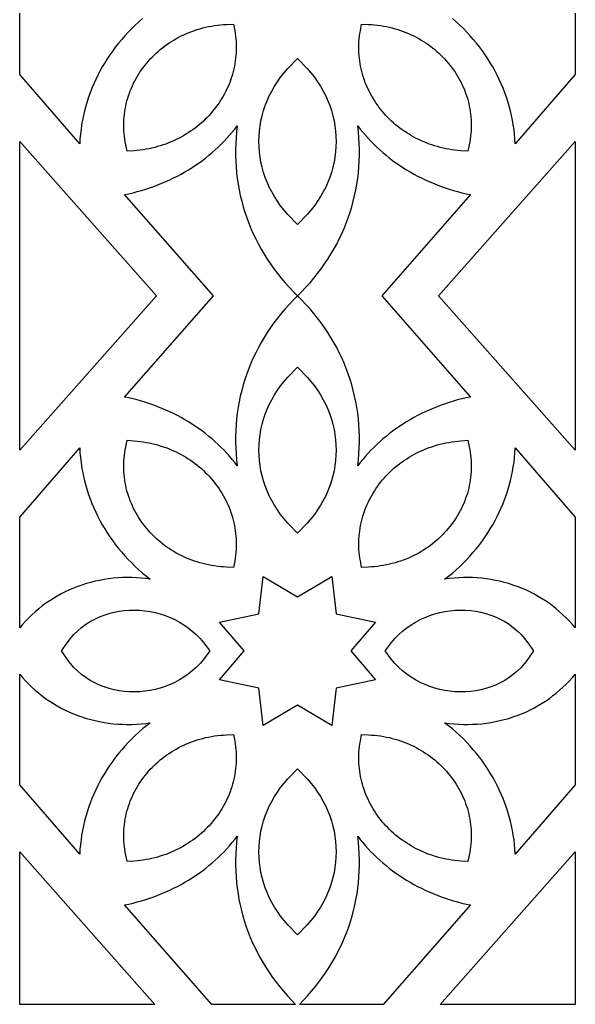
# Model space of a CAD drawing. Extents: x -627 to -557, y -402 to 403.
# Drawn here: x -627.2 to -557.2, y -402.5 to -278.4 of the extents above; entities that cross this region are included whole.
import ezdxf

# ---------------------------------------------------------------- set-up
doc = ezdxf.new("R2010")
doc.units = 0
doc.layers.add('LAYER_1', color=18, linetype='CONTINUOUS')

msp = doc.modelspace()

# ---------------------------------------------------------------- linework, layer by layer
at = {"layer": 'LAYER_1'}
for points in [[(-611.71, -278.27), (-612.18, -278.68), (-612.64, -279.1), (-613.08, -279.53), (-613.51, -279.97), (-613.93, -280.42), (-614.34, -280.89), (-614.73, -281.35), (-615.11, -281.83), (-615.47, -282.32), (-615.82, -282.82), (-616.16, -283.32), (-616.48, -283.83), (-616.78, -284.35), (-617.07, -284.87), (-617.35, -285.41), (-617.61, -285.95), (-617.86, -286.49), (-618.09, -287.04), (-618.31, -287.6), (-618.51, -288.16), (-618.69, -288.73), (-618.86, -289.3), (-619.01, -289.88), (-619.15, -290.46), (-619.27, -291.05), (-619.38, -291.64), (-619.46, -292.23), (-619.53, -292.82), (-619.59, -293.42), (-619.63, -294.03), (-627.18, -285.3), (-627.19, -271.35)], [(-557.19, -271.35), (-557.19, -285.3), (-564.75, -294.03), (-564.79, -293.42), (-564.84, -292.82), (-564.91, -292.23), (-565, -291.64), (-565.1, -291.05), (-565.22, -290.46), (-565.36, -289.88), (-565.51, -289.3), (-565.68, -288.73), (-565.87, -288.16), (-566.07, -287.6), (-566.28, -287.04), (-566.52, -286.49), (-566.76, -285.95), (-567.02, -285.41), (-567.3, -284.87), (-567.59, -284.35), (-567.9, -283.83), (-568.22, -283.32), (-568.55, -282.82), (-568.9, -282.32), (-569.27, -281.83), (-569.65, -281.35), (-570.04, -280.89), (-570.44, -280.42), (-570.86, -279.97), (-571.29, -279.53), (-571.74, -279.1), (-572.2, -278.68), (-572.67, -278.27)]]:
    msp.add_lwpolyline(points, dxfattribs=at)
for points in [[(-613.81, -294.16), (-613.88, -293.81), (-613.94, -293.45), (-613.99, -293.1), (-614.02, -292.74), (-614.05, -292.39), (-614.07, -292.04), (-614.07, -291.69), (-614.07, -291.34), (-614.05, -290.99), (-614.03, -290.65), (-613.99, -290.31), (-613.95, -289.97), (-613.89, -289.63), (-613.83, -289.29), (-613.76, -288.96), (-613.67, -288.63), (-613.58, -288.31), (-613.48, -287.98), (-613.37, -287.66), (-613.25, -287.35), (-613.12, -287.03), (-612.99, -286.72), (-612.84, -286.42), (-612.69, -286.12), (-612.53, -285.82), (-612.36, -285.53), (-612.18, -285.24), (-612, -284.95), (-611.8, -284.67), (-611.6, -284.4), (-611.4, -284.13), (-611.18, -283.87), (-610.96, -283.61), (-610.73, -283.35), (-610.49, -283.11), (-610.25, -282.86), (-610, -282.63), (-609.74, -282.4), (-609.48, -282.17), (-609.21, -281.96), (-608.93, -281.74), (-608.65, -281.54), (-608.36, -281.34), (-608.07, -281.15), (-607.77, -280.97), (-607.46, -280.79), (-607.15, -280.62), (-606.84, -280.46), (-606.51, -280.3), (-606.19, -280.16), (-605.85, -280.02), (-605.52, -279.89), (-605.18, -279.77), (-604.83, -279.65), (-604.48, -279.55), (-604.12, -279.45), (-603.76, -279.36), (-603.4, -279.28), (-603.03, -279.21), (-602.66, -279.15), (-602.28, -279.1), (-601.9, -279.06), (-601.52, -279.03), (-601.13, -279.01), (-600.25, -278.97), (-600.1, -279.79), (-600.04, -280.14), (-600, -280.49), (-599.96, -280.85), (-599.93, -281.2), (-599.92, -281.54), (-599.91, -281.89), (-599.92, -282.24), (-599.93, -282.58), (-599.95, -282.92), (-599.99, -283.26), (-600.03, -283.6), (-600.08, -283.93), (-600.14, -284.27), (-600.21, -284.6), (-600.29, -284.92), (-600.37, -285.25), (-600.47, -285.57), (-600.57, -285.89), (-600.69, -286.2), (-600.81, -286.52), (-600.94, -286.83), (-601.08, -287.13), (-601.22, -287.43), (-601.38, -287.73), (-601.54, -288.02), (-601.71, -288.31), (-601.88, -288.6), (-602.07, -288.88), (-602.26, -289.15), (-602.46, -289.43), (-602.67, -289.69), (-602.88, -289.95), (-603.1, -290.21), (-603.33, -290.46), (-603.56, -290.71), (-603.8, -290.95), (-604.05, -291.18), (-604.3, -291.41), (-604.56, -291.64), (-604.82, -291.85), (-605.1, -292.06), (-605.37, -292.27), (-605.66, -292.47), (-605.95, -292.66), (-606.24, -292.84), (-606.54, -293.02), (-606.85, -293.19), (-607.16, -293.36), (-607.47, -293.52), (-607.79, -293.67), (-608.12, -293.81), (-608.45, -293.94), (-608.79, -294.07), (-609.13, -294.19), (-609.47, -294.3), (-609.82, -294.4), (-610.17, -294.5), (-610.53, -294.58), (-610.89, -294.66), (-611.25, -294.73), (-611.62, -294.79), (-612, -294.84), (-612.37, -294.88), (-612.75, -294.92), (-613.64, -294.98)], [(-571.62, -294.92), (-572, -294.88), (-572.38, -294.84), (-572.75, -294.79), (-573.12, -294.73), (-573.49, -294.66), (-573.85, -294.58), (-574.2, -294.5), (-574.56, -294.4), (-574.91, -294.3), (-575.25, -294.19), (-575.59, -294.07), (-575.92, -293.94), (-576.26, -293.81), (-576.58, -293.67), (-576.9, -293.52), (-577.22, -293.36), (-577.53, -293.19), (-577.83, -293.02), (-578.13, -292.84), (-578.43, -292.66), (-578.72, -292.47), (-579, -292.27), (-579.28, -292.06), (-579.55, -291.85), (-579.82, -291.64), (-580.08, -291.41), (-580.33, -291.18), (-580.58, -290.95), (-580.82, -290.71), (-581.05, -290.46), (-581.28, -290.21), (-581.5, -289.95), (-581.71, -289.69), (-581.92, -289.43), (-582.11, -289.15), (-582.31, -288.88), (-582.49, -288.6), (-582.67, -288.31), (-582.84, -288.02), (-583, -287.73), (-583.15, -287.43), (-583.3, -287.13), (-583.44, -286.83), (-583.57, -286.52), (-583.69, -286.2), (-583.8, -285.89), (-583.9, -285.57), (-584, -285.25), (-584.09, -284.92), (-584.17, -284.6), (-584.24, -284.27), (-584.3, -283.93), (-584.35, -283.6), (-584.39, -283.26), (-584.42, -282.92), (-584.45, -282.58), (-584.46, -282.24), (-584.46, -281.89), (-584.46, -281.54), (-584.44, -281.2), (-584.41, -280.85), (-584.38, -280.49), (-584.33, -280.14), (-584.27, -279.79), (-584.13, -278.97), (-583.24, -279.01), (-582.85, -279.03), (-582.47, -279.06), (-582.09, -279.1), (-581.72, -279.15), (-581.34, -279.21), (-580.98, -279.28), (-580.61, -279.36), (-580.25, -279.45), (-579.9, -279.55), (-579.55, -279.65), (-579.2, -279.77), (-578.86, -279.89), (-578.52, -280.02), (-578.19, -280.16), (-577.86, -280.3), (-577.54, -280.46), (-577.22, -280.62), (-576.91, -280.79), (-576.61, -280.97), (-576.31, -281.15), (-576.01, -281.34), (-575.72, -281.54), (-575.44, -281.74), (-575.17, -281.96), (-574.9, -282.17), (-574.63, -282.4), (-574.38, -282.63), (-574.13, -282.86), (-573.88, -283.11), (-573.65, -283.35), (-573.42, -283.61), (-573.19, -283.87), (-572.98, -284.13), (-572.77, -284.4), (-572.57, -284.67), (-572.38, -284.95), (-572.19, -285.24), (-572.02, -285.53), (-571.85, -285.82), (-571.69, -286.12), (-571.53, -286.42), (-571.39, -286.72), (-571.25, -287.03), (-571.12, -287.35), (-571.01, -287.66), (-570.9, -287.98), (-570.79, -288.31), (-570.7, -288.63), (-570.62, -288.96), (-570.55, -289.29), (-570.48, -289.63), (-570.43, -289.97), (-570.38, -290.31), (-570.35, -290.65), (-570.32, -290.99), (-570.31, -291.34), (-570.3, -291.69), (-570.31, -292.04), (-570.32, -292.39), (-570.35, -292.74), (-570.39, -293.1), (-570.44, -293.45), (-570.49, -293.81), (-570.56, -294.16), (-570.74, -294.98)], [(-597.03, -293.1), (-596.99, -292.44), (-596.9, -291.79), (-596.79, -291.15), (-596.65, -290.5), (-596.47, -289.86), (-596.26, -289.23), (-596.02, -288.61), (-595.74, -288), (-595.43, -287.39), (-595.1, -286.8), (-594.72, -286.22), (-594.32, -285.65), (-593.88, -285.1), (-593.41, -284.56), (-592.19, -283.29), (-590.96, -284.56), (-590.49, -285.1), (-590.06, -285.65), (-589.65, -286.22), (-589.28, -286.8), (-588.94, -287.39), (-588.63, -288), (-588.36, -288.61), (-588.12, -289.23), (-587.91, -289.86), (-587.73, -290.5), (-587.58, -291.15), (-587.47, -291.79), (-587.39, -292.44), (-587.34, -293.1), (-587.32, -293.75), (-587.34, -294.41), (-587.39, -295.06), (-587.47, -295.71), (-587.58, -296.36), (-587.73, -297), (-587.91, -297.64), (-588.12, -298.27), (-588.36, -298.89), (-588.63, -299.51), (-588.94, -300.11), (-589.28, -300.7), (-589.65, -301.28), (-590.06, -301.85), (-590.49, -302.4), (-590.96, -302.94), (-592.19, -304.21), (-593.41, -302.94), (-593.88, -302.4), (-594.32, -301.85), (-594.72, -301.28), (-595.09, -300.7), (-595.43, -300.11), (-595.74, -299.51), (-596.02, -298.89), (-596.26, -298.27), (-596.47, -297.64), (-596.65, -297), (-596.79, -296.36), (-596.9, -295.71), (-596.99, -295.06), (-597.03, -294.41), (-597.05, -293.75)], [(-613.99, -300.44), (-613.44, -300.33), (-612.9, -300.2), (-612.37, -300.07), (-611.84, -299.92), (-611.31, -299.76), (-610.79, -299.59), (-610.28, -299.41), (-609.77, -299.22), (-609.27, -299.02), (-608.77, -298.81), (-608.28, -298.58), (-607.79, -298.35), (-607.31, -298.1), (-606.84, -297.85), (-606.38, -297.59), (-605.92, -297.32), (-605.47, -297.03), (-605.03, -296.74), (-604.59, -296.44), (-604.17, -296.13), (-603.75, -295.81), (-603.34, -295.49), (-602.94, -295.15), (-602.55, -294.81), (-602.17, -294.46), (-601.8, -294.1), (-601.44, -293.73), (-601.08, -293.35), (-600.74, -292.97), (-600.41, -292.58), (-600.09, -292.19), (-599.78, -291.78), (-599.86, -292.53), (-599.93, -293.28), (-599.97, -294.02), (-599.99, -294.76), (-599.99, -295.5), (-599.97, -296.24), (-599.93, -296.97), (-599.86, -297.7), (-599.77, -298.42), (-599.67, -299.14), (-599.54, -299.86), (-599.39, -300.57), (-599.22, -301.27), (-599.03, -301.97), (-598.82, -302.67), (-598.58, -303.35), (-598.33, -304.03), (-598.06, -304.7), (-597.77, -305.37), (-597.45, -306.03), (-597.12, -306.67), (-596.77, -307.32), (-596.4, -307.95), (-596.01, -308.57), (-595.6, -309.18), (-595.17, -309.79), (-594.72, -310.38), (-594.25, -310.97), (-593.76, -311.54), (-593.25, -312.1), (-592.73, -312.65), (-592.19, -313.19), (-591.64, -312.65), (-591.12, -312.1), (-590.61, -311.54), (-590.13, -310.97), (-589.66, -310.38), (-589.21, -309.79), (-588.78, -309.18), (-588.37, -308.57), (-587.98, -307.95), (-587.61, -307.32), (-587.25, -306.67), (-586.92, -306.03), (-586.61, -305.37), (-586.32, -304.7), (-586.04, -304.03), (-585.79, -303.35), (-585.56, -302.67), (-585.35, -301.97), (-585.16, -301.27), (-584.99, -300.57), (-584.84, -299.86), (-584.71, -299.14), (-584.6, -298.42), (-584.51, -297.7), (-584.45, -296.97), (-584.4, -296.24), (-584.38, -295.5), (-584.38, -294.76), (-584.4, -294.02), (-584.45, -293.28), (-584.51, -292.53), (-584.6, -291.78), (-584.29, -292.19), (-583.97, -292.58), (-583.63, -292.97), (-583.29, -293.35), (-582.94, -293.73), (-582.58, -294.1), (-582.21, -294.46), (-581.82, -294.81), (-581.43, -295.15), (-581.03, -295.49), (-580.62, -295.81), (-580.21, -296.13), (-579.78, -296.44), (-579.35, -296.74), (-578.9, -297.03), (-578.45, -297.32), (-578, -297.59), (-577.53, -297.85), (-577.06, -298.1), (-576.58, -298.35), (-576.1, -298.58), (-575.61, -298.81), (-575.11, -299.02), (-574.61, -299.22), (-574.1, -299.41), (-573.58, -299.59), (-573.06, -299.76), (-572.54, -299.92), (-572.01, -300.07), (-571.47, -300.2), (-570.93, -300.33), (-570.39, -300.44), (-581.58, -313.19), (-570.39, -325.95), (-570.93, -326.06), (-571.47, -326.18), (-572.01, -326.32), (-572.54, -326.46), (-573.06, -326.62), (-573.58, -326.79), (-574.1, -326.97), (-574.61, -327.16), (-575.11, -327.37), (-575.61, -327.58), (-576.1, -327.8), (-576.58, -328.04), (-577.06, -328.28), (-577.53, -328.53), (-578, -328.8), (-578.45, -329.07), (-578.9, -329.35), (-579.35, -329.64), (-579.78, -329.94), (-580.21, -330.25), (-580.62, -330.57), (-581.03, -330.9), (-581.43, -331.23), (-581.82, -331.58), (-582.21, -331.93), (-582.58, -332.29), (-582.94, -332.66), (-583.29, -333.03), (-583.63, -333.41), (-583.97, -333.8), (-584.29, -334.2), (-584.6, -334.6), (-584.51, -333.85), (-584.45, -333.11), (-584.4, -332.36), (-584.38, -331.62), (-584.38, -330.88), (-584.4, -330.15), (-584.45, -329.41), (-584.51, -328.69), (-584.6, -327.96), (-584.71, -327.24), (-584.84, -326.53), (-584.99, -325.82), (-585.16, -325.11), (-585.35, -324.41), (-585.56, -323.72), (-585.79, -323.03), (-586.04, -322.35), (-586.32, -321.68), (-586.61, -321.02), (-586.92, -320.36), (-587.25, -319.71), (-587.61, -319.07), (-587.98, -318.44), (-588.37, -317.82), (-588.78, -317.2), (-589.21, -316.6), (-589.66, -316), (-590.13, -315.42), (-590.61, -314.85), (-591.12, -314.28), (-591.64, -313.73), (-592.19, -313.19), (-592.73, -313.73), (-593.25, -314.28), (-593.76, -314.85), (-594.25, -315.42), (-594.72, -316), (-595.17, -316.6), (-595.6, -317.2), (-596.01, -317.82), (-596.4, -318.44), (-596.77, -319.07), (-597.12, -319.71), (-597.45, -320.36), (-597.77, -321.02), (-598.06, -321.68), (-598.33, -322.35), (-598.58, -323.03), (-598.82, -323.72), (-599.03, -324.41), (-599.22, -325.11), (-599.39, -325.82), (-599.54, -326.53), (-599.67, -327.24), (-599.77, -327.96), (-599.86, -328.69), (-599.93, -329.41), (-599.97, -330.15), (-599.99, -330.88), (-599.99, -331.62), (-599.97, -332.36), (-599.93, -333.11), (-599.86, -333.85), (-599.78, -334.6), (-600.09, -334.2), (-600.41, -333.8), (-600.74, -333.41), (-601.08, -333.03), (-601.44, -332.66), (-601.8, -332.29), (-602.17, -331.93), (-602.55, -331.58), (-602.94, -331.23), (-603.34, -330.9), (-603.75, -330.57), (-604.17, -330.25), (-604.59, -329.94), (-605.03, -329.64), (-605.47, -329.35), (-605.92, -329.07), (-606.38, -328.8), (-606.84, -328.53), (-607.31, -328.28), (-607.79, -328.04), (-608.28, -327.8), (-608.77, -327.58), (-609.27, -327.37), (-609.77, -327.16), (-610.28, -326.97), (-610.79, -326.79), (-611.31, -326.62), (-611.84, -326.46), (-612.37, -326.32), (-612.9, -326.18), (-613.44, -326.06), (-613.99, -325.95), (-602.79, -313.19)], [(-609.95, -313.19), (-627.18, -332.62), (-627.18, -293.77)], [(-557.19, -293.77), (-557.19, -332.62), (-574.42, -313.19)], [(-597.03, -331.98), (-596.99, -331.33), (-596.9, -330.68), (-596.79, -330.03), (-596.65, -329.38), (-596.47, -328.75), (-596.26, -328.12), (-596.02, -327.49), (-595.74, -326.88), (-595.43, -326.28), (-595.09, -325.68), (-594.72, -325.1), (-594.32, -324.54), (-593.88, -323.98), (-593.41, -323.45), (-592.19, -322.18), (-590.96, -323.45), (-590.49, -323.98), (-590.06, -324.54), (-589.65, -325.1), (-589.28, -325.68), (-588.94, -326.28), (-588.63, -326.88), (-588.36, -327.49), (-588.12, -328.12), (-587.91, -328.75), (-587.73, -329.38), (-587.58, -330.03), (-587.47, -330.68), (-587.39, -331.33), (-587.34, -331.98), (-587.32, -332.63), (-587.34, -333.29), (-587.39, -333.94), (-587.47, -334.59), (-587.58, -335.24), (-587.73, -335.88), (-587.91, -336.52), (-588.12, -337.15), (-588.36, -337.78), (-588.63, -338.39), (-588.94, -338.99), (-589.28, -339.59), (-589.65, -340.17), (-590.06, -340.73), (-590.49, -341.29), (-590.96, -341.82), (-592.19, -343.09), (-593.41, -341.82), (-593.88, -341.29), (-594.32, -340.73), (-594.72, -340.17), (-595.1, -339.59), (-595.43, -338.99), (-595.74, -338.39), (-596.02, -337.78), (-596.26, -337.15), (-596.47, -336.52), (-596.65, -335.88), (-596.79, -335.24), (-596.9, -334.59), (-596.99, -333.94), (-597.03, -333.29), (-597.05, -332.63)], [(-627.18, -341.08), (-619.63, -332.36), (-619.59, -332.96), (-619.53, -333.56), (-619.46, -334.16), (-619.38, -334.75), (-619.27, -335.34), (-619.15, -335.93), (-619.01, -336.51), (-618.86, -337.08), (-618.69, -337.66), (-618.51, -338.22), (-618.31, -338.79), (-618.09, -339.34), (-617.86, -339.89), (-617.61, -340.44), (-617.35, -340.98), (-617.07, -341.51), (-616.78, -342.04), (-616.48, -342.56), (-616.16, -343.07), (-615.82, -343.57), (-615.47, -344.07), (-615.11, -344.55), (-614.73, -345.03), (-614.34, -345.5), (-613.93, -345.96), (-613.51, -346.41), (-613.08, -346.85), (-612.64, -347.29), (-612.18, -347.71), (-611.71, -348.12), (-611.22, -348.52), (-610.73, -348.91), (-611.31, -348.82), (-611.9, -348.76), (-612.49, -348.72), (-613.08, -348.69), (-613.67, -348.69), (-614.25, -348.7), (-614.83, -348.73), (-615.41, -348.78), (-615.99, -348.85), (-616.56, -348.93), (-617.12, -349.04), (-617.69, -349.16), (-618.24, -349.3), (-618.79, -349.45), (-619.34, -349.63), (-619.88, -349.82), (-620.41, -350.03), (-620.93, -350.25), (-621.44, -350.49), (-621.95, -350.75), (-622.45, -351.02), (-622.94, -351.31), (-623.41, -351.61), (-623.88, -351.93), (-624.34, -352.27), (-624.78, -352.62), (-625.22, -352.99), (-625.64, -353.37), (-626.05, -353.76), (-626.44, -354.17), (-626.82, -354.6), (-627.19, -355.04)], [(-601.13, -347.38), (-601.52, -347.36), (-601.9, -347.32), (-602.28, -347.28), (-602.66, -347.23), (-603.03, -347.17), (-603.4, -347.1), (-603.76, -347.02), (-604.12, -346.93), (-604.48, -346.84), (-604.83, -346.73), (-605.18, -346.62), (-605.52, -346.5), (-605.85, -346.37), (-606.19, -346.23), (-606.51, -346.08), (-606.84, -345.93), (-607.15, -345.77), (-607.46, -345.6), (-607.77, -345.42), (-608.07, -345.24), (-608.36, -345.04), (-608.65, -344.85), (-608.93, -344.64), (-609.21, -344.43), (-609.48, -344.21), (-609.74, -343.99), (-610, -343.76), (-610.25, -343.52), (-610.49, -343.28), (-610.73, -343.03), (-610.96, -342.78), (-611.18, -342.52), (-611.4, -342.26), (-611.6, -341.99), (-611.8, -341.71), (-612, -341.43), (-612.18, -341.15), (-612.36, -340.86), (-612.53, -340.57), (-612.69, -340.27), (-612.84, -339.97), (-612.99, -339.66), (-613.12, -339.35), (-613.25, -339.04), (-613.37, -338.72), (-613.48, -338.4), (-613.58, -338.08), (-613.67, -337.75), (-613.76, -337.42), (-613.83, -337.09), (-613.89, -336.76), (-613.95, -336.42), (-613.99, -336.08), (-614.03, -335.74), (-614.05, -335.39), (-614.07, -335.05), (-614.07, -334.7), (-614.07, -334.35), (-614.05, -334), (-614.02, -333.64), (-613.99, -333.29), (-613.94, -332.93), (-613.88, -332.58), (-613.81, -332.22), (-613.64, -331.4), (-612.75, -331.47), (-612.37, -331.5), (-612, -331.55), (-611.62, -331.6), (-611.25, -331.66), (-610.89, -331.73), (-610.53, -331.8), (-610.17, -331.89), (-609.82, -331.98), (-609.47, -332.09), (-609.13, -332.2), (-608.79, -332.32), (-608.45, -332.44), (-608.12, -332.58), (-607.79, -332.72), (-607.47, -332.87), (-607.16, -333.03), (-606.85, -333.19), (-606.54, -333.36), (-606.24, -333.54), (-605.95, -333.73), (-605.66, -333.92), (-605.37, -334.12), (-605.1, -334.32), (-604.82, -334.53), (-604.56, -334.75), (-604.3, -334.97), (-604.05, -335.2), (-603.8, -335.44), (-603.56, -335.68), (-603.33, -335.92), (-603.1, -336.18), (-602.88, -336.43), (-602.67, -336.69), (-602.46, -336.96), (-602.26, -337.23), (-602.07, -337.51), (-601.88, -337.79), (-601.71, -338.07), (-601.54, -338.36), (-601.38, -338.66), (-601.22, -338.95), (-601.08, -339.25), (-600.94, -339.56), (-600.81, -339.87), (-600.69, -340.18), (-600.57, -340.5), (-600.47, -340.81), (-600.37, -341.14), (-600.29, -341.46), (-600.21, -341.79), (-600.14, -342.12), (-600.08, -342.45), (-600.03, -342.79), (-599.99, -343.12), (-599.95, -343.46), (-599.93, -343.81), (-599.92, -344.15), (-599.91, -344.49), (-599.92, -344.84), (-599.93, -345.19), (-599.96, -345.54), (-600, -345.89), (-600.04, -346.24), (-600.1, -346.6), (-600.25, -347.42)], [(-584.27, -346.6), (-584.33, -346.24), (-584.38, -345.89), (-584.41, -345.54), (-584.44, -345.19), (-584.46, -344.84), (-584.46, -344.49), (-584.46, -344.15), (-584.45, -343.81), (-584.42, -343.46), (-584.39, -343.12), (-584.35, -342.79), (-584.3, -342.45), (-584.24, -342.12), (-584.17, -341.79), (-584.09, -341.46), (-584, -341.14), (-583.9, -340.81), (-583.8, -340.5), (-583.69, -340.18), (-583.57, -339.87), (-583.44, -339.56), (-583.3, -339.25), (-583.15, -338.95), (-583, -338.66), (-582.84, -338.36), (-582.67, -338.07), (-582.49, -337.79), (-582.31, -337.51), (-582.11, -337.23), (-581.92, -336.96), (-581.71, -336.69), (-581.5, -336.43), (-581.28, -336.18), (-581.05, -335.92), (-580.82, -335.68), (-580.58, -335.44), (-580.33, -335.2), (-580.08, -334.97), (-579.82, -334.75), (-579.55, -334.53), (-579.28, -334.32), (-579, -334.12), (-578.72, -333.92), (-578.43, -333.73), (-578.13, -333.54), (-577.83, -333.36), (-577.53, -333.19), (-577.22, -333.03), (-576.9, -332.87), (-576.58, -332.72), (-576.26, -332.58), (-575.92, -332.44), (-575.59, -332.32), (-575.25, -332.2), (-574.91, -332.09), (-574.56, -331.98), (-574.2, -331.89), (-573.85, -331.8), (-573.49, -331.73), (-573.12, -331.66), (-572.75, -331.6), (-572.38, -331.55), (-572, -331.5), (-571.62, -331.47), (-570.74, -331.4), (-570.56, -332.22), (-570.49, -332.58), (-570.44, -332.93), (-570.39, -333.29), (-570.35, -333.64), (-570.32, -334), (-570.31, -334.35), (-570.3, -334.7), (-570.31, -335.05), (-570.32, -335.39), (-570.35, -335.74), (-570.38, -336.08), (-570.43, -336.42), (-570.48, -336.76), (-570.55, -337.09), (-570.62, -337.42), (-570.7, -337.75), (-570.79, -338.08), (-570.9, -338.4), (-571.01, -338.72), (-571.12, -339.04), (-571.25, -339.35), (-571.39, -339.66), (-571.53, -339.97), (-571.69, -340.27), (-571.85, -340.57), (-572.02, -340.86), (-572.19, -341.15), (-572.38, -341.43), (-572.57, -341.71), (-572.77, -341.99), (-572.98, -342.26), (-573.19, -342.52), (-573.42, -342.78), (-573.65, -343.03), (-573.88, -343.28), (-574.13, -343.52), (-574.38, -343.76), (-574.63, -343.99), (-574.9, -344.21), (-575.17, -344.43), (-575.44, -344.64), (-575.72, -344.85), (-576.01, -345.04), (-576.31, -345.24), (-576.61, -345.42), (-576.91, -345.6), (-577.22, -345.77), (-577.54, -345.93), (-577.86, -346.08), (-578.19, -346.23), (-578.52, -346.37), (-578.86, -346.5), (-579.2, -346.62), (-579.55, -346.73), (-579.9, -346.84), (-580.25, -346.93), (-580.61, -347.02), (-580.98, -347.1), (-581.34, -347.17), (-581.72, -347.23), (-582.09, -347.28), (-582.47, -347.32), (-582.85, -347.36), (-583.24, -347.38), (-584.13, -347.42)], [(-573.65, -348.91), (-573.15, -348.52), (-572.67, -348.12), (-572.2, -347.71), (-571.74, -347.29), (-571.29, -346.85), (-570.86, -346.41), (-570.44, -345.96), (-570.04, -345.5), (-569.65, -345.03), (-569.27, -344.55), (-568.9, -344.07), (-568.55, -343.57), (-568.22, -343.07), (-567.9, -342.56), (-567.59, -342.04), (-567.3, -341.51), (-567.02, -340.98), (-566.76, -340.44), (-566.52, -339.89), (-566.28, -339.34), (-566.07, -338.79), (-565.87, -338.22), (-565.68, -337.66), (-565.51, -337.08), (-565.36, -336.51), (-565.22, -335.93), (-565.1, -335.34), (-565, -334.75), (-564.91, -334.16), (-564.84, -333.56), (-564.79, -332.96), (-564.75, -332.36), (-557.19, -341.08), (-557.19, -355.04), (-557.55, -354.6), (-557.93, -354.17), (-558.33, -353.76), (-558.74, -353.37), (-559.16, -352.99), (-559.59, -352.62), (-560.04, -352.27), (-560.49, -351.93), (-560.96, -351.61), (-561.44, -351.31), (-561.93, -351.02), (-562.42, -350.75), (-562.93, -350.49), (-563.44, -350.25), (-563.97, -350.03), (-564.5, -349.82), (-565.04, -349.63), (-565.58, -349.45), (-566.13, -349.3), (-566.69, -349.16), (-567.25, -349.04), (-567.82, -348.93), (-568.39, -348.85), (-568.96, -348.78), (-569.54, -348.73), (-570.12, -348.7), (-570.71, -348.69), (-571.29, -348.69), (-571.88, -348.72), (-572.47, -348.76), (-573.06, -348.82)], [(-597.07, -353.26), (-596.53, -348.54), (-592.19, -351.11), (-587.85, -348.54), (-587.3, -353.26), (-582.36, -354.3), (-585.48, -357.94), (-582.36, -361.58), (-587.3, -362.62), (-587.85, -367.34), (-592.19, -364.77), (-596.53, -367.34), (-597.07, -362.62), (-602.02, -361.58), (-598.89, -357.94), (-602.02, -354.3)], [(-621.22, -356.9), (-620.8, -356.36), (-620.36, -355.86), (-619.88, -355.39), (-619.38, -354.97), (-618.85, -354.58), (-618.3, -354.23), (-617.72, -353.92), (-617.14, -353.65), (-616.53, -353.41), (-615.91, -353.21), (-615.29, -353.05), (-614.65, -352.93), (-614.01, -352.85), (-613.36, -352.8), (-612.71, -352.79), (-612.06, -352.81), (-611.41, -352.87), (-610.76, -352.97), (-610.12, -353.1), (-609.49, -353.27), (-608.87, -353.47), (-608.25, -353.71), (-607.66, -353.98), (-607.07, -354.29), (-606.51, -354.63), (-605.96, -355.01), (-605.44, -355.43), (-604.94, -355.88), (-604.46, -356.36), (-604.02, -356.88), (-603.22, -357.94), (-604.02, -359.01), (-604.46, -359.52), (-604.94, -360.01), (-605.44, -360.45), (-605.96, -360.87), (-606.51, -361.25), (-607.07, -361.59), (-607.66, -361.9), (-608.25, -362.17), (-608.87, -362.41), (-609.49, -362.62), (-610.12, -362.78), (-610.76, -362.92), (-611.41, -363.01), (-612.06, -363.07), (-612.71, -363.1), (-613.36, -363.08), (-614.01, -363.03), (-614.65, -362.95), (-615.29, -362.83), (-615.91, -362.67), (-616.53, -362.47), (-617.14, -362.24), (-617.72, -361.96), (-618.3, -361.65), (-618.85, -361.3), (-619.38, -360.91), (-619.88, -360.49), (-620.36, -360.02), (-620.8, -359.52), (-621.22, -358.98), (-621.9, -357.94)], [(-580.35, -356.88), (-579.91, -356.36), (-579.44, -355.88), (-578.94, -355.43), (-578.41, -355.01), (-577.87, -354.63), (-577.3, -354.29), (-576.72, -353.98), (-576.12, -353.71), (-575.51, -353.47), (-574.88, -353.27), (-574.25, -353.1), (-573.61, -352.97), (-572.96, -352.87), (-572.32, -352.81), (-571.67, -352.79), (-571.02, -352.8), (-570.37, -352.85), (-569.72, -352.93), (-569.09, -353.05), (-568.46, -353.21), (-567.84, -353.41), (-567.24, -353.65), (-566.65, -353.92), (-566.08, -354.23), (-565.53, -354.58), (-565, -354.97), (-564.5, -355.39), (-564.02, -355.86), (-563.57, -356.36), (-563.16, -356.9), (-562.47, -357.94), (-563.16, -358.98), (-563.57, -359.52), (-564.02, -360.02), (-564.5, -360.49), (-565, -360.91), (-565.53, -361.3), (-566.08, -361.65), (-566.65, -361.96), (-567.24, -362.24), (-567.84, -362.47), (-568.46, -362.67), (-569.09, -362.83), (-569.72, -362.95), (-570.37, -363.03), (-571.02, -363.08), (-571.67, -363.1), (-572.32, -363.07), (-572.96, -363.01), (-573.61, -362.92), (-574.25, -362.78), (-574.88, -362.62), (-575.51, -362.41), (-576.12, -362.17), (-576.72, -361.9), (-577.3, -361.59), (-577.87, -361.25), (-578.41, -360.87), (-578.94, -360.45), (-579.44, -360.01), (-579.91, -359.52), (-580.35, -359.01), (-581.15, -357.94)], [(-627.19, -360.85), (-626.82, -361.28), (-626.44, -361.71), (-626.05, -362.12), (-625.64, -362.51), (-625.22, -362.89), (-624.78, -363.26), (-624.34, -363.61), (-623.88, -363.95), (-623.41, -364.27), (-622.94, -364.57), (-622.45, -364.86), (-621.95, -365.13), (-621.44, -365.39), (-620.93, -365.63), (-620.41, -365.86), (-619.88, -366.06), (-619.34, -366.25), (-618.79, -366.43), (-618.24, -366.58), (-617.69, -366.72), (-617.12, -366.84), (-616.56, -366.95), (-615.99, -367.03), (-615.41, -367.1), (-614.83, -367.15), (-614.25, -367.18), (-613.67, -367.2), (-613.08, -367.19), (-612.49, -367.17), (-611.9, -367.12), (-611.31, -367.06), (-610.73, -366.98), (-611.22, -367.36), (-611.71, -367.76), (-612.18, -368.18), (-612.64, -368.6), (-613.08, -369.03), (-613.51, -369.47), (-613.93, -369.92), (-614.34, -370.38), (-614.73, -370.85), (-615.11, -371.33), (-615.47, -371.82), (-615.82, -372.31), (-616.16, -372.82), (-616.48, -373.33), (-616.78, -373.84), (-617.07, -374.37), (-617.35, -374.9), (-617.61, -375.44), (-617.86, -375.99), (-618.09, -376.54), (-618.31, -377.1), (-618.51, -377.66), (-618.69, -378.23), (-618.86, -378.8), (-619.01, -379.38), (-619.15, -379.96), (-619.27, -380.54), (-619.38, -381.13), (-619.46, -381.72), (-619.53, -382.32), (-619.59, -382.92), (-619.63, -383.52), (-627.18, -374.8)], [(-573.65, -366.98), (-573.06, -367.06), (-572.47, -367.12), (-571.88, -367.17), (-571.29, -367.19), (-570.71, -367.2), (-570.12, -367.18), (-569.54, -367.15), (-568.96, -367.1), (-568.39, -367.03), (-567.82, -366.95), (-567.25, -366.84), (-566.69, -366.72), (-566.13, -366.58), (-565.58, -366.43), (-565.04, -366.25), (-564.5, -366.06), (-563.97, -365.86), (-563.44, -365.63), (-562.93, -365.39), (-562.42, -365.13), (-561.93, -364.86), (-561.44, -364.57), (-560.96, -364.27), (-560.49, -363.95), (-560.04, -363.61), (-559.59, -363.26), (-559.16, -362.89), (-558.74, -362.51), (-558.33, -362.12), (-557.93, -361.71), (-557.55, -361.28), (-557.19, -360.85), (-557.19, -374.8), (-564.75, -383.52), (-564.79, -382.92), (-564.84, -382.32), (-564.91, -381.72), (-565, -381.13), (-565.1, -380.54), (-565.22, -379.96), (-565.36, -379.38), (-565.51, -378.8), (-565.68, -378.23), (-565.87, -377.66), (-566.07, -377.1), (-566.28, -376.54), (-566.52, -375.99), (-566.76, -375.44), (-567.02, -374.9), (-567.3, -374.37), (-567.59, -373.84), (-567.9, -373.33), (-568.22, -372.82), (-568.55, -372.31), (-568.9, -371.82), (-569.27, -371.33), (-569.65, -370.85), (-570.04, -370.38), (-570.44, -369.92), (-570.86, -369.47), (-571.29, -369.03), (-571.74, -368.6), (-572.2, -368.18), (-572.67, -367.76), (-573.15, -367.36)], [(-613.81, -383.66), (-613.88, -383.3), (-613.94, -382.95), (-613.99, -382.59), (-614.02, -382.24), (-614.05, -381.89), (-614.07, -381.53), (-614.07, -381.18), (-614.07, -380.84), (-614.05, -380.49), (-614.03, -380.15), (-613.99, -379.8), (-613.95, -379.46), (-613.89, -379.13), (-613.83, -378.79), (-613.76, -378.46), (-613.67, -378.13), (-613.58, -377.8), (-613.48, -377.48), (-613.37, -377.16), (-613.25, -376.84), (-613.12, -376.53), (-612.99, -376.22), (-612.84, -375.91), (-612.69, -375.61), (-612.53, -375.32), (-612.36, -375.02), (-612.18, -374.73), (-612, -374.45), (-611.8, -374.17), (-611.6, -373.9), (-611.4, -373.63), (-611.18, -373.36), (-610.96, -373.1), (-610.73, -372.85), (-610.49, -372.6), (-610.25, -372.36), (-610, -372.12), (-609.74, -371.89), (-609.48, -371.67), (-609.21, -371.45), (-608.93, -371.24), (-608.65, -371.04), (-608.36, -370.84), (-608.07, -370.65), (-607.77, -370.46), (-607.46, -370.29), (-607.15, -370.12), (-606.84, -369.95), (-606.51, -369.8), (-606.19, -369.65), (-605.85, -369.52), (-605.52, -369.39), (-605.18, -369.26), (-604.83, -369.15), (-604.48, -369.04), (-604.12, -368.95), (-603.76, -368.86), (-603.4, -368.78), (-603.03, -368.71), (-602.66, -368.65), (-602.28, -368.6), (-601.9, -368.56), (-601.52, -368.53), (-601.13, -368.5), (-600.25, -368.46), (-600.1, -369.29), (-600.04, -369.64), (-600, -369.99), (-599.96, -370.34), (-599.93, -370.69), (-599.92, -371.04), (-599.91, -371.39), (-599.92, -371.73), (-599.93, -372.08), (-599.95, -372.42), (-599.99, -372.76), (-600.03, -373.09), (-600.08, -373.43), (-600.14, -373.76), (-600.21, -374.09), (-600.29, -374.42), (-600.37, -374.74), (-600.47, -375.07), (-600.57, -375.39), (-600.69, -375.7), (-600.81, -376.01), (-600.94, -376.32), (-601.08, -376.63), (-601.22, -376.93), (-601.38, -377.23), (-601.54, -377.52), (-601.71, -377.81), (-601.88, -378.09), (-602.07, -378.37), (-602.26, -378.65), (-602.46, -378.92), (-602.67, -379.19), (-602.88, -379.45), (-603.1, -379.71), (-603.33, -379.96), (-603.56, -380.2), (-603.8, -380.44), (-604.05, -380.68), (-604.3, -380.91), (-604.56, -381.13), (-604.82, -381.35), (-605.1, -381.56), (-605.37, -381.77), (-605.66, -381.96), (-605.95, -382.16), (-606.24, -382.34), (-606.54, -382.52), (-606.85, -382.69), (-607.16, -382.85), (-607.47, -383.01), (-607.79, -383.16), (-608.12, -383.3), (-608.45, -383.44), (-608.79, -383.57), (-609.13, -383.68), (-609.47, -383.8), (-609.82, -383.9), (-610.17, -383.99), (-610.53, -384.08), (-610.89, -384.16), (-611.25, -384.23), (-611.62, -384.29), (-612, -384.34), (-612.37, -384.38), (-612.75, -384.41), (-613.64, -384.48)], [(-571.62, -384.41), (-572, -384.38), (-572.38, -384.34), (-572.75, -384.29), (-573.12, -384.23), (-573.49, -384.16), (-573.85, -384.08), (-574.2, -383.99), (-574.56, -383.9), (-574.91, -383.8), (-575.25, -383.68), (-575.59, -383.57), (-575.92, -383.44), (-576.26, -383.3), (-576.58, -383.16), (-576.9, -383.01), (-577.22, -382.85), (-577.53, -382.69), (-577.83, -382.52), (-578.13, -382.34), (-578.43, -382.16), (-578.72, -381.96), (-579, -381.77), (-579.28, -381.56), (-579.55, -381.35), (-579.82, -381.13), (-580.08, -380.91), (-580.33, -380.68), (-580.58, -380.44), (-580.82, -380.2), (-581.05, -379.96), (-581.28, -379.71), (-581.5, -379.45), (-581.71, -379.19), (-581.92, -378.92), (-582.11, -378.65), (-582.31, -378.37), (-582.49, -378.09), (-582.67, -377.81), (-582.84, -377.52), (-583, -377.23), (-583.15, -376.93), (-583.3, -376.63), (-583.44, -376.32), (-583.57, -376.01), (-583.69, -375.7), (-583.8, -375.39), (-583.9, -375.07), (-584, -374.74), (-584.09, -374.42), (-584.17, -374.09), (-584.24, -373.76), (-584.3, -373.43), (-584.35, -373.09), (-584.39, -372.76), (-584.42, -372.42), (-584.45, -372.08), (-584.46, -371.73), (-584.46, -371.39), (-584.46, -371.04), (-584.44, -370.69), (-584.41, -370.34), (-584.38, -369.99), (-584.33, -369.64), (-584.27, -369.29), (-584.13, -368.46), (-583.24, -368.5), (-582.85, -368.53), (-582.47, -368.56), (-582.09, -368.6), (-581.72, -368.65), (-581.34, -368.71), (-580.98, -368.78), (-580.61, -368.86), (-580.25, -368.95), (-579.9, -369.04), (-579.55, -369.15), (-579.2, -369.26), (-578.86, -369.39), (-578.52, -369.52), (-578.19, -369.65), (-577.86, -369.8), (-577.54, -369.95), (-577.22, -370.12), (-576.91, -370.29), (-576.61, -370.46), (-576.31, -370.65), (-576.01, -370.84), (-575.72, -371.04), (-575.44, -371.24), (-575.17, -371.45), (-574.9, -371.67), (-574.63, -371.89), (-574.38, -372.12), (-574.13, -372.36), (-573.88, -372.6), (-573.65, -372.85), (-573.42, -373.1), (-573.19, -373.36), (-572.98, -373.63), (-572.77, -373.9), (-572.57, -374.17), (-572.38, -374.45), (-572.19, -374.73), (-572.02, -375.02), (-571.85, -375.32), (-571.69, -375.61), (-571.53, -375.91), (-571.39, -376.22), (-571.25, -376.53), (-571.12, -376.84), (-571.01, -377.16), (-570.9, -377.48), (-570.79, -377.8), (-570.7, -378.13), (-570.62, -378.46), (-570.55, -378.79), (-570.48, -379.13), (-570.43, -379.46), (-570.38, -379.8), (-570.35, -380.15), (-570.32, -380.49), (-570.31, -380.84), (-570.3, -381.18), (-570.31, -381.53), (-570.32, -381.89), (-570.35, -382.24), (-570.39, -382.59), (-570.44, -382.95), (-570.49, -383.3), (-570.56, -383.66), (-570.74, -384.48)], [(-597.03, -382.59), (-596.99, -381.94), (-596.9, -381.29), (-596.79, -380.64), (-596.65, -380), (-596.47, -379.36), (-596.26, -378.73), (-596.02, -378.11), (-595.74, -377.49), (-595.43, -376.89), (-595.1, -376.29), (-594.72, -375.71), (-594.32, -375.15), (-593.88, -374.6), (-593.41, -374.06), (-592.19, -372.79), (-590.96, -374.06), (-590.49, -374.6), (-590.06, -375.15), (-589.65, -375.71), (-589.28, -376.29), (-588.94, -376.89), (-588.63, -377.49), (-588.36, -378.11), (-588.12, -378.73), (-587.91, -379.36), (-587.73, -380), (-587.58, -380.64), (-587.47, -381.29), (-587.39, -381.94), (-587.34, -382.59), (-587.32, -383.25), (-587.34, -383.9), (-587.39, -384.56), (-587.47, -385.21), (-587.58, -385.85), (-587.73, -386.5), (-587.91, -387.13), (-588.12, -387.77), (-588.36, -388.39), (-588.63, -389), (-588.94, -389.61), (-589.28, -390.2), (-589.65, -390.78), (-590.06, -391.35), (-590.49, -391.9), (-590.96, -392.43), (-592.19, -393.7), (-593.41, -392.43), (-593.88, -391.9), (-594.32, -391.35), (-594.72, -390.78), (-595.09, -390.2), (-595.43, -389.61), (-595.74, -389), (-596.02, -388.39), (-596.26, -387.77), (-596.47, -387.13), (-596.65, -386.5), (-596.79, -385.85), (-596.9, -385.21), (-596.99, -384.56), (-597.03, -383.9), (-597.05, -383.25)], [(-613.99, -389.94), (-613.44, -389.82), (-612.9, -389.7), (-612.37, -389.56), (-611.84, -389.42), (-611.31, -389.26), (-610.79, -389.09), (-610.28, -388.91), (-609.77, -388.72), (-609.27, -388.51), (-608.77, -388.3), (-608.28, -388.08), (-607.79, -387.84), (-607.31, -387.6), (-606.84, -387.35), (-606.38, -387.08), (-605.92, -386.81), (-605.47, -386.53), (-605.03, -386.24), (-604.59, -385.94), (-604.17, -385.63), (-603.75, -385.31), (-603.34, -384.98), (-602.94, -384.65), (-602.55, -384.3), (-602.17, -383.95), (-601.8, -383.59), (-601.44, -383.23), (-601.08, -382.85), (-600.74, -382.47), (-600.41, -382.08), (-600.09, -381.68), (-599.78, -381.28), (-599.86, -382.02), (-599.93, -382.75), (-599.97, -383.49), (-599.99, -384.22), (-599.99, -384.95), (-599.97, -385.68), (-599.93, -386.4), (-599.87, -387.12), (-599.79, -387.83), (-599.68, -388.54), (-599.56, -389.25), (-599.41, -389.95), (-599.25, -390.65), (-599.06, -391.34), (-598.86, -392.02), (-598.64, -392.7), (-598.39, -393.37), (-598.13, -394.04), (-597.84, -394.69), (-597.54, -395.35), (-597.22, -395.99), (-596.87, -396.62), (-596.51, -397.25), (-596.13, -397.87), (-595.73, -398.47), (-595.32, -399.07), (-594.88, -399.66), (-594.43, -400.24), (-593.95, -400.81), (-593.46, -401.37), (-592.95, -401.92), (-592.42, -402.46), (-602.99, -402.46)], [(-584.6, -381.28), (-584.29, -381.68), (-583.97, -382.08), (-583.63, -382.47), (-583.29, -382.85), (-582.94, -383.23), (-582.58, -383.59), (-582.21, -383.95), (-581.82, -384.3), (-581.43, -384.65), (-581.03, -384.98), (-580.62, -385.31), (-580.21, -385.63), (-579.78, -385.94), (-579.35, -386.24), (-578.9, -386.53), (-578.45, -386.81), (-578, -387.08), (-577.53, -387.35), (-577.06, -387.6), (-576.58, -387.84), (-576.1, -388.08), (-575.61, -388.3), (-575.11, -388.51), (-574.61, -388.72), (-574.1, -388.91), (-573.58, -389.09), (-573.06, -389.26), (-572.54, -389.42), (-572.01, -389.56), (-571.47, -389.7), (-570.93, -389.82), (-570.39, -389.94), (-581.38, -402.46), (-591.95, -402.46), (-591.43, -401.92), (-590.92, -401.37), (-590.42, -400.81), (-589.95, -400.24), (-589.49, -399.66), (-589.06, -399.07), (-588.64, -398.47), (-588.24, -397.87), (-587.86, -397.25), (-587.5, -396.62), (-587.16, -395.99), (-586.84, -395.35), (-586.53, -394.69), (-586.25, -394.04), (-585.98, -393.37), (-585.74, -392.7), (-585.51, -392.02), (-585.31, -391.34), (-585.13, -390.65), (-584.96, -389.95), (-584.82, -389.25), (-584.69, -388.54), (-584.59, -387.83), (-584.51, -387.12), (-584.44, -386.4), (-584.4, -385.68), (-584.38, -384.95), (-584.38, -384.22), (-584.4, -383.49), (-584.45, -382.75), (-584.51, -382.02)], [(-610.16, -402.46), (-627.18, -402.46), (-627.18, -383.26)], [(-557.19, -383.26), (-557.19, -402.46), (-574.21, -402.46)]]:
    msp.add_lwpolyline(points, close=True, dxfattribs=at)

doc.saveas('drawing.dxf')
